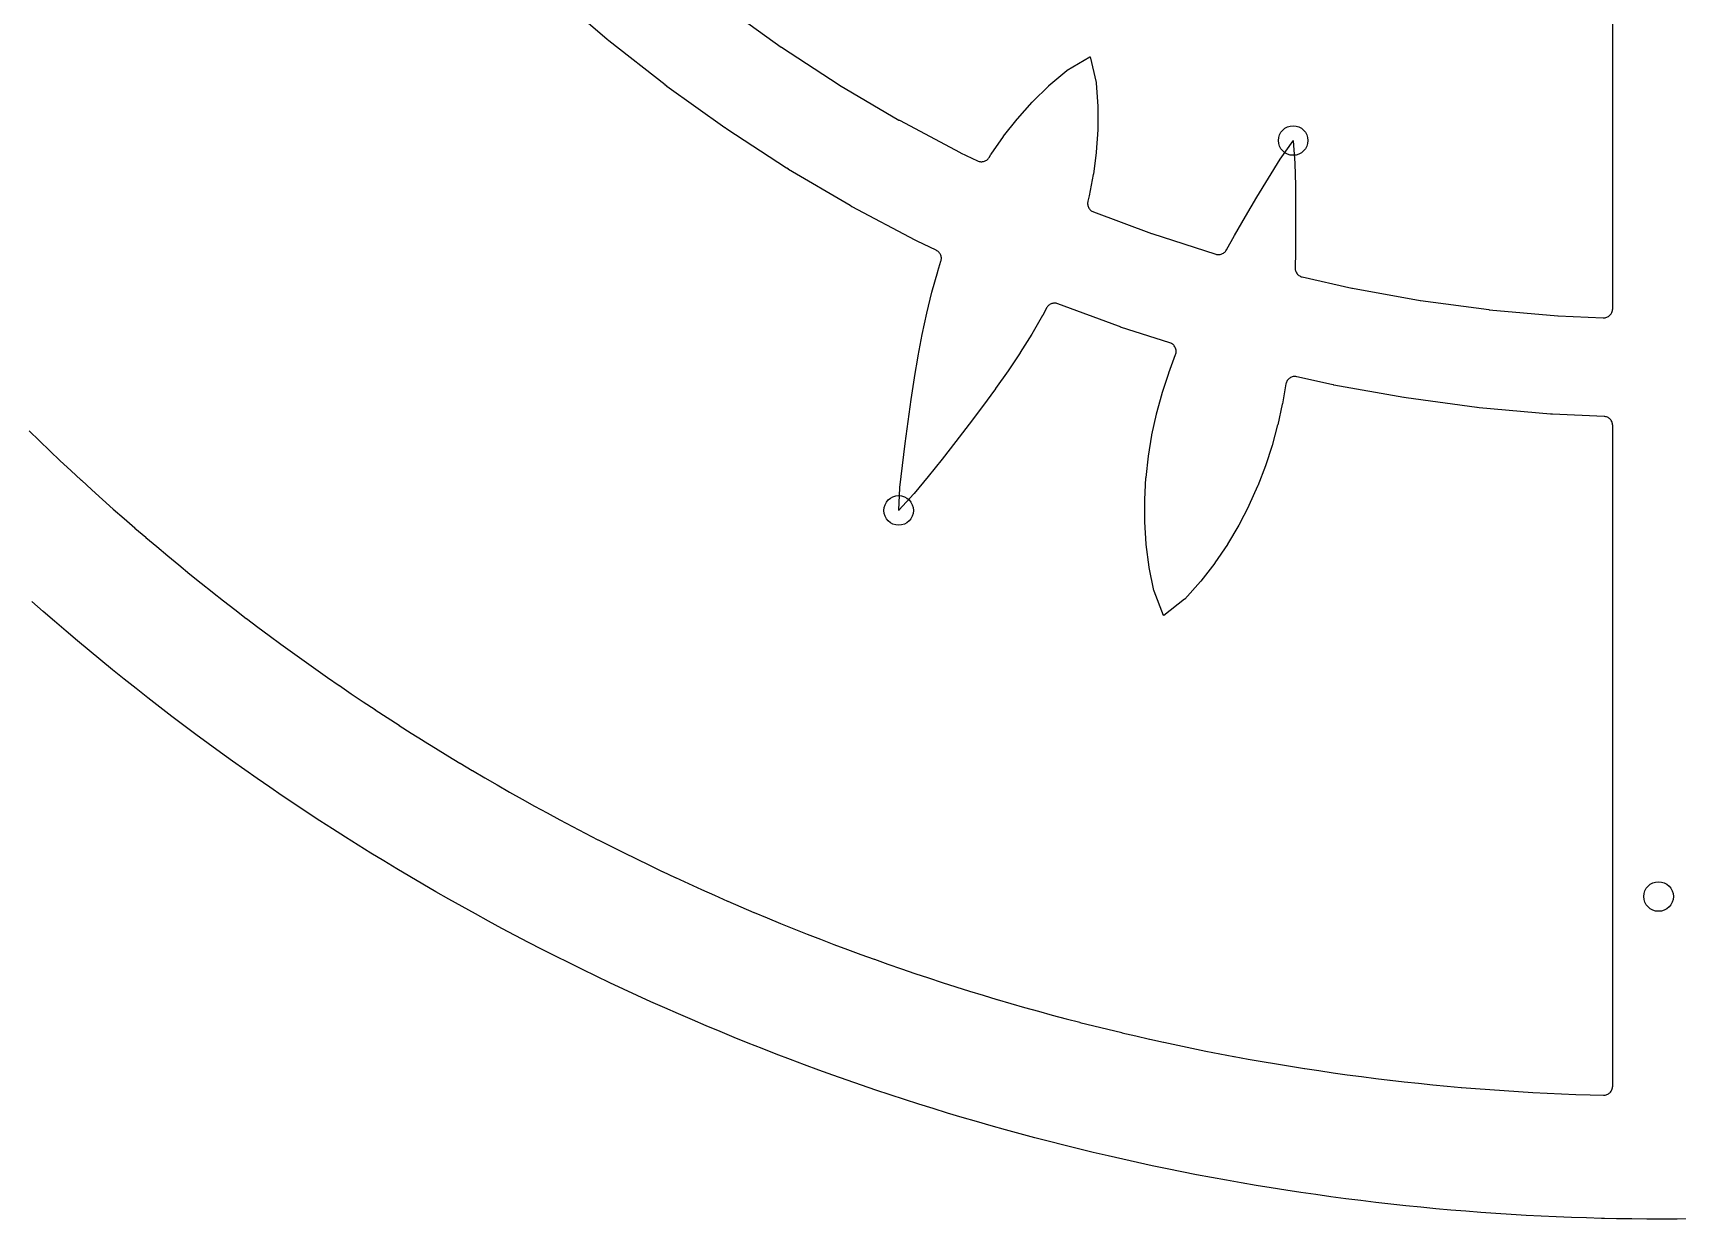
# Model space of a CAD drawing. Header units: millimetres. Extents: x -68 to 68, y -68 to 68.
# Drawn here: x -44.98 to 0.42, y -67.95 to -35.22 of the extents above; entities that cross this region are included whole.
import ezdxf

# ---------------------------------------------------------------- set-up
doc = ezdxf.new("R2010")
doc.units = ezdxf.units.MM
for name, color, linetype in [('CUT_INNER', 6, 'Continuous'), ('CUT_OUTER', 1, 'Continuous'), ('ENGRAVE', 7, 'Continuous')]:
    doc.layers.add(name, color=color, linetype=linetype)

msp = doc.modelspace()

# ---------------------------------------------------------------- linework, layer by layer
at = {"layer": 'CUT_INNER'}
for points in [[(-25.8642, -34.5017), (-24.3175, -35.6088), (-24.3083, -35.615), (-22.714, -36.6524), (-22.7046, -36.6583), (-21.0658, -37.6239), (-21.0561, -37.6293), (-19.3761, -38.5213), (-19.3662, -38.5263), (-18.8984, -38.7486), (-18.876, -38.758), (-18.8527, -38.7651), (-18.8289, -38.77), (-18.8047, -38.7725), (-18.7804, -38.7726), (-18.7561, -38.7704), (-18.7322, -38.7658), (-18.7089, -38.759), (-18.6863, -38.7498), (-18.6648, -38.7386), (-18.6444, -38.7253), (-18.6254, -38.7101), (-18.608, -38.6931), (-18.5923, -38.6745), (-18.5785, -38.6544), (-18.5269, -38.571), (-18.5231, -38.5652), (-18.1808, -38.0758), (-18.1766, -38.07), (-17.8016, -37.5946), (-17.7968, -37.5889), (-17.3869, -37.1285), (-17.3814, -37.1227), (-16.9327, -36.6796), (-16.9256, -36.6731), (-16.4272, -36.2518), (-16.4231, -36.2486), (-16.4187, -36.2458), (-15.7958, -35.8772), (-15.7907, -35.8745), (-15.7891, -35.8801), (-15.6186, -36.5834), (-15.6176, -36.5886), (-15.617, -36.5937), (-15.5711, -37.2447), (-15.5708, -37.2543), (-15.5753, -37.8849), (-15.5756, -37.893), (-15.6195, -38.5078), (-15.6202, -38.5152), (-15.6993, -39.1155), (-15.7004, -39.1226), (-15.8123, -39.7092), (-15.8138, -39.716), (-15.8505, -39.8631), (-15.8552, -39.887), (-15.8576, -39.9112), (-15.8577, -39.9355), (-15.8553, -39.9597), (-15.8506, -39.9836), (-15.8436, -40.0069), (-15.8344, -40.0294), (-15.8231, -40.051), (-15.8097, -40.0713), (-15.7944, -40.0902), (-15.7773, -40.1075), (-15.7586, -40.1231), (-15.7385, -40.1368), (-15.7172, -40.1485), (-15.6948, -40.158), (-14.0919, -40.7522), (-14.0815, -40.7558), (-12.3182, -41.3218), (-12.2947, -41.3281), (-12.2706, -41.3321), (-12.2462, -41.3338), (-12.2218, -41.333), (-12.1976, -41.3299), (-12.1738, -41.3244), (-12.1507, -41.3166), (-12.1284, -41.3066), (-12.1072, -41.2945), (-12.0873, -41.2804), (-12.0689, -41.2644), (-12.0521, -41.2466), (-12.0372, -41.2274), (-12.0241, -41.2067), (-11.7998, -40.8095), (-11.7991, -40.8082), (-11.4934, -40.2809), (-11.1817, -39.7533), (-10.8656, -39.2268), (-10.8649, -39.2257), (-10.5448, -38.705), (-10.5407, -38.6987), (-10.1859, -38.1924), (-10.1827, -38.1883), (-10.182, -38.1939), (-10.1334, -38.8098), (-10.133, -38.8173), (-10.1215, -39.4284), (-10.1215, -39.4298), (-10.1165, -40.0421), (-10.1158, -40.6545), (-10.1201, -41.2661), (-10.1201, -41.2675), (-10.1281, -41.7034), (-10.1274, -41.7278), (-10.1243, -41.752), (-10.1188, -41.7758), (-10.1111, -41.799), (-10.1011, -41.8212), (-10.089, -41.8424), (-10.0749, -41.8623), (-10.0589, -41.8808), (-10.0412, -41.8976), (-10.0219, -41.9126), (-10.0013, -41.9256), (-9.9795, -41.9366), (-9.9567, -41.9454), (-9.9332, -41.9519), (-8.5584, -42.262), (-8.5475, -42.2642), (-6.6753, -42.6001), (-6.6644, -42.6018), (-4.7791, -42.8542), (-4.7681, -42.8555), (-2.8734, -43.024), (-2.8624, -43.0248), (-1.6201, -43.0799), (-1.5949, -43.0798), (-1.5698, -43.0771), (-1.5451, -43.0719), (-1.5211, -43.0642), (-1.4979, -43.0542), (-1.4759, -43.0418), (-1.4553, -43.0273), (-1.4362, -43.0108), (-1.4189, -42.9925), (-1.4035, -42.9725), (-1.3902, -42.9511), (-1.3791, -42.9284), (-1.3704, -42.9047), (-1.3641, -42.8803), (-1.3603, -42.8554), (-1.359, -42.8302), (-1.359, -29.339)], [(-45.0814, -46.2027), (-44.7981, -46.4774), (-44.797, -46.4785), (-44.5121, -46.7514), (-44.511, -46.7525), (-44.2244, -47.0237), (-44.2233, -47.0247), (-43.9351, -47.2941), (-43.9339, -47.2952), (-43.644, -47.5628), (-43.6429, -47.5639), (-43.3514, -47.8297), (-43.3502, -47.8308), (-43.0571, -48.0948), (-43.0559, -48.0959), (-42.7612, -48.3581), (-42.76, -48.3591), (-42.4636, -48.6196), (-42.4625, -48.6206), (-42.1645, -48.8792), (-42.1634, -48.8802), (-41.8638, -49.137), (-41.8626, -49.138), (-41.5615, -49.393), (-41.5603, -49.394), (-41.2577, -49.6471), (-41.2565, -49.648), (-40.9523, -49.8993), (-40.9511, -49.9002), (-40.6453, -50.1496), (-40.6441, -50.1506), (-40.3368, -50.3981), (-40.3356, -50.399), (-40.0268, -50.6446), (-40.0256, -50.6456), (-39.7153, -50.8893), (-39.7141, -50.8902), (-39.4023, -51.132), (-39.4011, -51.1329), (-39.0879, -51.3728), (-39.0866, -51.3737), (-38.7719, -51.6117), (-38.7707, -51.6126), (-38.4545, -51.8486), (-38.4533, -51.8495), (-38.1356, -52.0836), (-38.1344, -52.0845), (-37.8153, -52.3166), (-37.8141, -52.3175), (-37.4936, -52.5476), (-37.4924, -52.5485), (-37.1705, -52.7767), (-37.1692, -52.7776), (-36.846, -53.0038), (-36.8447, -53.0047), (-36.52, -53.2289), (-36.5188, -53.2297), (-36.1927, -53.4519), (-36.1915, -53.4528), (-35.8641, -53.673), (-35.8628, -53.6739), (-35.5341, -53.8921), (-35.5328, -53.8929), (-35.2027, -54.1091), (-35.2014, -54.1099), (-34.8701, -54.3241), (-34.8688, -54.3249), (-34.5361, -54.537), (-34.5348, -54.5378), (-34.2008, -54.7479), (-34.1995, -54.7487), (-33.8642, -54.9567), (-33.8629, -54.9575), (-33.5264, -55.1635), (-33.5251, -55.1643), (-33.1873, -55.3681), (-33.186, -55.3689), (-32.8469, -55.5707), (-32.8456, -55.5715), (-32.5053, -55.7712), (-32.504, -55.772), (-32.1625, -55.9696), (-32.1612, -55.9704), (-31.8185, -56.1659), (-31.8171, -56.1667), (-31.4733, -56.3601), (-31.4719, -56.3608), (-31.1268, -56.5521), (-31.1255, -56.5529), (-30.7793, -56.7421), (-30.7779, -56.7428), (-30.4305, -56.9299), (-30.4292, -56.9306), (-30.0806, -57.1155), (-30.0793, -57.1162), (-29.7296, -57.299), (-29.7282, -57.2997), (-29.3775, -57.4803), (-29.3761, -57.481), (-29.0242, -57.6595), (-29.0228, -57.6602), (-28.6699, -57.8365), (-28.6685, -57.8372), (-28.3145, -58.0113), (-28.3131, -58.012), (-27.958, -58.184), (-27.9566, -58.1847), (-27.6004, -58.3544), (-27.5991, -58.3551), (-27.2419, -58.5227), (-27.2405, -58.5233), (-26.8823, -58.6887), (-26.8809, -58.6894), (-26.5217, -58.8526), (-26.5203, -58.8532), (-26.16, -59.0142), (-26.1586, -59.0148), (-25.7974, -59.1736), (-25.796, -59.1742), (-25.4339, -59.3308), (-25.4325, -59.3314), (-25.0693, -59.4857), (-25.0679, -59.4863), (-24.7039, -59.6384), (-24.7025, -59.639), (-24.3375, -59.7889), (-24.3361, -59.7895), (-23.9702, -59.9371), (-23.9687, -59.9377), (-23.6019, -60.0831), (-23.6005, -60.0836), (-23.2328, -60.2267), (-23.2314, -60.2273), (-22.8629, -60.3682), (-22.8614, -60.3687), (-22.492, -60.5073), (-22.4906, -60.5078), (-22.1203, -60.6442), (-22.1189, -60.6447), (-21.7478, -60.7788), (-21.7464, -60.7793), (-21.3745, -60.9111), (-21.373, -60.9116), (-21.0003, -61.0411), (-20.9989, -61.0416), (-20.6254, -61.1688), (-20.6239, -61.1693), (-20.2497, -61.2942), (-20.2482, -61.2947), (-19.8732, -61.4173), (-19.8717, -61.4177), (-19.496, -61.5381), (-19.4945, -61.5385), (-19.118, -61.6565), (-19.1165, -61.657), (-18.7393, -61.7727), (-18.7379, -61.7731), (-18.36, -61.8865), (-18.3585, -61.8869), (-17.9799, -61.998), (-17.9784, -61.9984), (-17.5991, -62.1071), (-17.5977, -62.1075), (-17.2177, -62.2139), (-17.2162, -62.2144), (-16.8357, -62.3184), (-16.8342, -62.3188), (-16.453, -62.4206), (-16.4515, -62.4209), (-16.0696, -62.5203), (-16.0682, -62.5207), (-15.6857, -62.6178), (-15.6842, -62.6181), (-15.3012, -62.7128), (-15.2997, -62.7132), (-14.9161, -62.8055), (-14.9146, -62.8059), (-14.5305, -62.8959), (-14.529, -62.8962), (-14.1443, -62.9838), (-14.1428, -62.9842), (-13.7576, -63.0694), (-13.7561, -63.0698), (-13.3703, -63.1527), (-13.3688, -63.153), (-12.9826, -63.2335), (-12.9811, -63.2338), (-12.5943, -63.312), (-12.5928, -63.3123), (-12.2056, -63.3881), (-12.2041, -63.3884), (-11.8164, -63.4618), (-11.8149, -63.4621), (-11.4268, -63.5331), (-11.4253, -63.5334), (-11.0368, -63.602), (-11.0353, -63.6023), (-10.6463, -63.6685), (-10.6448, -63.6688), (-10.2554, -63.7327), (-10.2539, -63.7329), (-9.8642, -63.7944), (-9.8627, -63.7946), (-9.4726, -63.8537), (-9.4711, -63.8539), (-9.0806, -63.9106), (-9.0791, -63.9108), (-8.6883, -63.9651), (-8.6868, -63.9653), (-8.2956, -64.0172), (-8.2941, -64.0174), (-7.9027, -64.0669), (-7.9012, -64.0671), (-7.5094, -64.1142), (-7.5079, -64.1144), (-7.1159, -64.1591), (-7.1144, -64.1593), (-6.7221, -64.2015), (-6.7205, -64.2017), (-6.328, -64.2416), (-6.3265, -64.2417), (-5.9337, -64.2792), (-5.9322, -64.2793), (-5.5392, -64.3144), (-5.5377, -64.3145), (-5.1445, -64.3472), (-5.1429, -64.3473), (-4.7495, -64.3775), (-4.748, -64.3776), (-4.3544, -64.4055), (-4.3529, -64.4056), (-3.9592, -64.431), (-3.9576, -64.4311), (-3.5638, -64.4541), (-3.5622, -64.4541), (-3.1682, -64.4747), (-3.1667, -64.4748), (-2.7725, -64.4929), (-2.771, -64.493), (-2.3768, -64.5087), (-2.3752, -64.5088), (-1.9809, -64.5221), (-1.9794, -64.5221), (-1.6159, -64.5322), (-1.5909, -64.5316), (-1.5662, -64.5286), (-1.5418, -64.5231), (-1.5181, -64.5152), (-1.4954, -64.505), (-1.4737, -64.4925), (-1.4534, -64.478), (-1.4347, -64.4615), (-1.4177, -64.4432), (-1.4026, -64.4233), (-1.3895, -64.402), (-1.3787, -64.3795), (-1.3701, -64.3561), (-1.364, -64.3319), (-1.3602, -64.3072), (-1.359, -64.2823), (-1.359, -46.0514), (-1.3601, -46.0275), (-1.3635, -46.0039), (-1.3692, -45.9808), (-1.377, -45.9583), (-1.3869, -45.9366), (-1.3989, -45.9159), (-1.4127, -45.8965), (-1.4283, -45.8785), (-1.4456, -45.8621), (-1.4644, -45.8474), (-1.4845, -45.8346), (-1.5057, -45.8237), (-1.5279, -45.8149), (-1.5507, -45.8082), (-1.5742, -45.8038), (-1.5979, -45.8016), (-3.0172, -45.7386), (-3.02, -45.7384), (-3.0774, -45.7346), (-3.0802, -45.7344), (-5.0431, -45.5597), (-5.0459, -45.5595), (-5.1031, -45.5531), (-5.1058, -45.5527), (-7.0591, -45.2912), (-7.0619, -45.2908), (-7.1187, -45.2819), (-7.1214, -45.2814), (-9.0612, -44.9335), (-9.0639, -44.9329), (-9.1203, -44.9215), (-9.123, -44.921), (-10.081, -44.7049), (-10.1059, -44.7006), (-10.131, -44.6988), (-10.1562, -44.6996), (-10.1813, -44.7029), (-10.2058, -44.7087), (-10.2296, -44.7169), (-10.2525, -44.7275), (-10.2742, -44.7404), (-10.2945, -44.7554), (-10.3132, -44.7724), (-10.3301, -44.7911), (-10.345, -44.8115), (-10.3577, -44.8333), (-10.3682, -44.8562), (-10.3764, -44.8801), (-10.3821, -44.9046), (-10.4803, -45.453), (-10.4814, -45.4582), (-10.6089, -46.0301), (-10.6103, -46.0357), (-10.7638, -46.6001), (-10.7655, -46.606), (-10.9467, -47.1625), (-10.9489, -47.1686), (-11.1596, -47.7168), (-11.1622, -47.723), (-11.4039, -48.2625), (-11.4069, -48.2688), (-11.6811, -48.7993), (-11.6846, -48.8056), (-11.9931, -49.3266), (-11.9971, -49.3329), (-12.3423, -49.8436), (-12.347, -49.8501), (-12.7329, -50.3488), (-12.7391, -50.3562), (-13.1771, -50.8399), (-13.1808, -50.8436), (-13.1848, -50.847), (-13.7532, -51.295), (-13.7579, -51.2983), (-13.7603, -51.2931), (-14.0226, -50.6185), (-14.0243, -50.6136), (-14.0256, -50.6085), (-14.1574, -49.9694), (-14.159, -49.9599), (-14.2383, -49.3343), (-14.2391, -49.3263), (-14.2772, -48.7111), (-14.2774, -48.7036), (-14.2787, -48.0981), (-14.2785, -48.091), (-14.2455, -47.4947), (-14.2449, -47.4877), (-14.1793, -46.9003), (-14.1783, -46.8935), (-14.0815, -46.3143), (-14.0803, -46.308), (-13.9539, -45.7365), (-13.9524, -45.7305), (-13.7981, -45.1664), (-13.7965, -45.1609), (-13.616, -44.6033), (-13.6143, -44.5983), (-13.4274, -44.0946), (-13.4199, -44.0706), (-13.4148, -44.0459), (-13.4122, -44.0208), (-13.4121, -43.9955), (-13.4146, -43.9704), (-13.4196, -43.9457), (-13.4271, -43.9216), (-13.437, -43.8984), (-13.4492, -43.8763), (-13.4635, -43.8555), (-13.4798, -43.8363), (-13.498, -43.8188), (-13.5179, -43.8033), (-13.5392, -43.7898), (-13.5618, -43.7786), (-13.5854, -43.7697), (-14.9449, -43.3333), (-14.9475, -43.3324), (-15.0019, -43.3136), (-15.0045, -43.3127), (-16.6806, -42.6914), (-16.7034, -42.6841), (-16.7268, -42.6791), (-16.7506, -42.6763), (-16.7746, -42.6759), (-16.7985, -42.6777), (-16.822, -42.6818), (-16.8451, -42.6881), (-16.8675, -42.6967), (-16.889, -42.7073), (-16.9093, -42.7199), (-16.9284, -42.7344), (-16.946, -42.7507), (-16.9619, -42.7686), (-16.976, -42.7879), (-16.9883, -42.8085), (-17.0983, -43.0156), (-17.1006, -43.0198), (-17.3976, -43.531), (-17.3997, -43.5346), (-17.7155, -44.0385), (-17.7174, -44.0415), (-18.0495, -44.5392), (-18.0512, -44.5417), (-18.3972, -45.0341), (-18.3986, -45.0361), (-18.7561, -45.5243), (-18.7572, -45.5258), (-19.1237, -46.0107), (-19.1245, -46.0118), (-19.4975, -46.4939), (-19.8765, -46.9755), (-20.2596, -47.4553), (-20.2605, -47.4564), (-20.6469, -47.93), (-20.6518, -47.9357), (-21.0704, -48.39), (-21.0744, -48.394), (-21.0743, -48.3888), (-21.0408, -47.7715), (-21.0401, -47.7641), (-20.9704, -47.1568), (-20.9702, -47.1554), (-20.8939, -46.5479), (-20.8134, -45.9407), (-20.7279, -45.3351), (-20.7277, -45.3337), (-20.6359, -44.7329), (-20.6356, -44.731), (-20.5352, -44.1343), (-20.5348, -44.1319), (-20.4234, -43.5405), (-20.4228, -43.5376), (-20.2979, -42.9524), (-20.2971, -42.9489), (-20.1563, -42.3712), (-20.1553, -42.3672), (-19.9962, -41.7978), (-19.9948, -41.7932), (-19.9068, -41.5188), (-19.9006, -41.4957), (-19.8966, -41.472), (-19.8949, -41.4481), (-19.8955, -41.4242), (-19.8984, -41.4004), (-19.9035, -41.377), (-19.9109, -41.3543), (-19.9204, -41.3323), (-19.932, -41.3113), (-19.9455, -41.2915), (-19.9609, -41.2732), (-19.9779, -41.2563), (-19.9965, -41.2412), (-20.0164, -41.2279), (-20.0375, -41.2166), (-20.5641, -40.9663), (-20.5666, -40.9651), (-20.618, -40.9393), (-20.6204, -40.938), (-22.361, -40.0138), (-22.3635, -40.0125), (-22.4137, -39.9844), (-22.4161, -39.983), (-24.114, -38.9825), (-24.1163, -38.9811), (-24.1652, -38.9508), (-24.1676, -38.9493), (-25.8194, -37.8745), (-25.8217, -37.873), (-25.8692, -37.8406), (-25.8715, -37.839), (-27.474, -36.6919), (-27.4763, -36.6903), (-27.5223, -36.6558), (-27.5245, -36.6541), (-29.0746, -35.4371), (-29.0768, -35.4354), (-29.1212, -35.3989), (-29.1233, -35.3971), (-30.6179, -34.1125)]]:
    msp.add_lwpolyline(points, dxfattribs=at)
at = {"layer": 'CUT_OUTER'}
msp.add_lwpolyline([(0.8339, -67.9449), (0.4169, -67.9487), (0, -67.95), (-0.4169, -67.9487), (-0.8339, -67.9449), (-1.2507, -67.9385), (-1.5853, -67.9313), (-1.6056, -67.9309), (-1.6668, -67.9296), (-2.0836, -67.918), (-2.5003, -67.904), (-2.9169, -67.8874), (-3.3334, -67.8682), (-3.7498, -67.8465), (-4.166, -67.8222), (-4.5821, -67.7953), (-4.9979, -67.7659), (-5.4137, -67.734), (-5.8292, -67.6995), (-6.2445, -67.6625), (-6.6595, -67.6229), (-7.0743, -67.5807), (-7.4888, -67.5361), (-7.9031, -67.4888), (-8.317, -67.4391), (-8.7307, -67.3868), (-9.144, -67.3319), (-9.557, -67.2746), (-9.9696, -67.2147), (-10.3818, -67.1522), (-10.7937, -67.0873), (-11.2051, -67.0198), (-11.6161, -66.9497), (-12.0267, -66.8772), (-12.4368, -66.8022), (-12.8465, -66.7246), (-13.2556, -66.6445), (-13.6643, -66.5619), (-14.0725, -66.4768), (-14.4801, -66.3892), (-14.8872, -66.2991), (-15.2937, -66.2065), (-15.6997, -66.1114), (-16.105, -66.0139), (-16.5098, -65.9138), (-16.9139, -65.8113), (-17.3174, -65.7062), (-17.7202, -65.5987), (-18.1224, -65.4888), (-18.5239, -65.3764), (-18.9247, -65.2615), (-19.3248, -65.1441), (-19.7241, -65.0243), (-20.1227, -64.9021), (-20.5206, -64.7774), (-20.9177, -64.6502), (-21.3139, -64.5207), (-21.7094, -64.3887), (-22.1041, -64.2543), (-22.498, -64.1174), (-22.8909, -63.9782), (-23.2831, -63.8365), (-23.6743, -63.6924), (-24.0647, -63.546), (-24.4542, -63.3971), (-24.8427, -63.2459), (-25.2303, -63.0923), (-25.6169, -62.9363), (-26.0026, -62.7779), (-26.3873, -62.6172), (-26.7711, -62.4541), (-27.1538, -62.2886), (-27.5354, -62.1209), (-27.9161, -61.9507), (-28.2957, -61.7783), (-28.6742, -61.6035), (-29.0517, -61.4264), (-29.428, -61.247), (-29.8033, -61.0653), (-30.1774, -60.8812), (-30.5504, -60.6949), (-30.9222, -60.5063), (-31.2929, -60.3155), (-31.6624, -60.1223), (-32.0307, -59.9269), (-32.3978, -59.7292), (-32.7637, -59.5293), (-33.1284, -59.3272), (-33.4918, -59.1228), (-33.8539, -58.9162), (-34.2148, -58.7073), (-34.5743, -58.4963), (-34.9326, -58.283), (-35.2896, -58.0676), (-35.6452, -57.85), (-35.9995, -57.6302), (-36.3524, -57.4082), (-36.704, -57.1841), (-37.0542, -56.9578), (-37.403, -56.7294), (-37.7504, -56.4988), (-38.0963, -56.2661), (-38.4408, -56.0313), (-38.7839, -55.7944), (-39.1255, -55.5553), (-39.4657, -55.3142), (-39.8043, -55.071), (-40.1415, -54.8257), (-40.4772, -54.5784), (-40.8113, -54.329), (-41.1439, -54.0776), (-41.4749, -53.8241), (-41.8044, -53.5686), (-42.1323, -53.3111), (-42.4586, -53.0516), (-42.7833, -52.7901), (-43.1064, -52.5265), (-43.4279, -52.2611), (-43.7478, -51.9936), (-44.066, -51.7242), (-44.3825, -51.4528), (-44.6974, -51.1795), (-45.0106, -50.9043)], dxfattribs=at)
at = {"layer": 'ENGRAVE'}
for centre in [(-10.1825, -38.1876), (-21.0747, -48.3947), (-0.0921, -59.0494)]:
    msp.add_circle(centre, 0.4077, dxfattribs=at)

doc.saveas('drawing.dxf')
